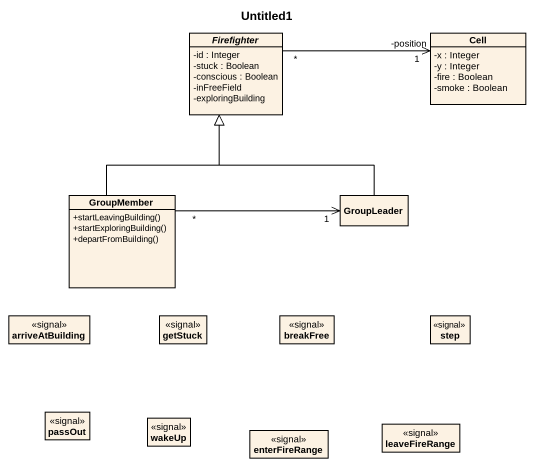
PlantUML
@startuml
title Untitled1
hide circle
hide empty members
skinparam classAttributeIconSize 0
abstract class Firefighter {
  -id : Integer
  -stuck : Boolean
  -conscious : Boolean
  -inFreeField
  -exploringBuilding
}
class Cell {
  -x : Integer
  -y : Integer
  -fire : Boolean
  -smoke : Boolean
}
class GroupMember {
  +startLeavingBuilding()
  +startExploringBuilding()
  +departFromBuilding()
}
class GroupLeader
class arriveAtBuilding <<signal>>
class getStuck <<signal>>
class breakFree <<signal>>
class step <<signal>>
class passOut <<signal>>
class wakeUp <<signal>>
class leaveFireRange <<signal>>
class enterFireRange <<signal>>
Firefighter "*" -right-> "1\n-position" Cell
GroupMember -up-|> Firefighter
GroupMember "*" -right-> "1" GroupLeader
GroupLeader -up-|> Firefighter
@enduml
